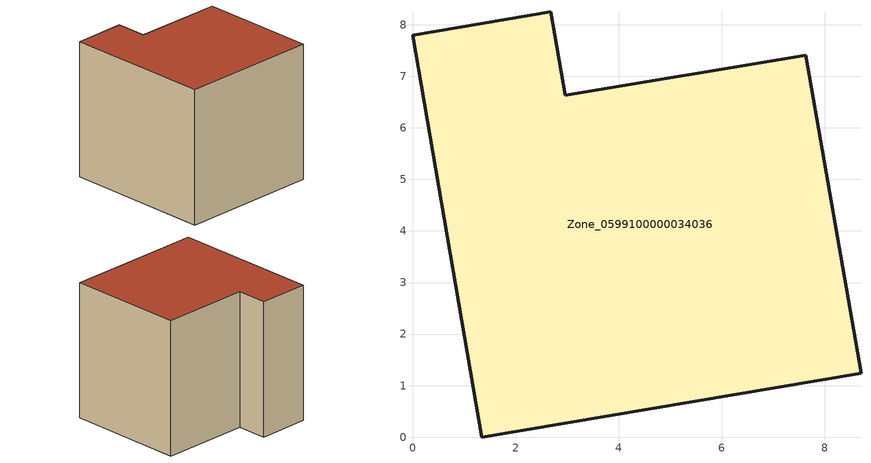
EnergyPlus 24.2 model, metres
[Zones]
Zone_0599100000034036
 floor ground (C_G): 1.34,0 0,7.8 2.68,8.25 2.96,6.63 7.63,7.41 8.7,1.24 z0
 wall outside (C_F): 1.34,0 8.7,1.24 7.63,7.41 2.96,6.63 2.68,8.25 0,7.8 1.34,0 z0:7.26
 roof outside (C_R): 0,7.8 1.34,0 8.7,1.24 7.63,7.41 2.96,6.63 2.68,8.25 z7.26
[BUILDING]
Pand.0599100000034036: North Axis=0; Terrain=City; Loads Convergence Tolerance Value=0.04; Temperature Convergence Tolerance Value=0.4; Solar Distribution=FullExterior; Maximum Number of Warmup Days=25; Minimum Number of Warmup Days=1
[Site:Location]
Rotterdam.The.Hague.AP_ZH_NLD Design_Conditions: Latitude=51.96; Longitude=4.45; Time Zone=1; Elevation=-4.5
[SITE:GROUNDTEMPERATURE:BUILDINGSURFACE]
18, 18, 18, 18, 18, 18, 18, 18, 18, 18, 18, 18
[MATERIAL] Thermal Absorptance=0.9; Solar Absorptance=0.7; Visible Absorptance=0.7
Name | Roughness | Thickness | Conductivity | Density | Specific Heat
G.TI.1946 | MediumSmooth | 0.15 | 1 | 540 | 1210
F.TI.1946 | Rough | 0.3 | 0.857143 | 1920 | 840
R.TI.1946 | MediumRough | 0.2 | 0.1 | 1500 | 1000
[CONSTRUCTION]
C_G: G.TI.1946
C_F: F.TI.1946
C_R: R.TI.1946
[ZONE]
Zone_0599100000034036: Type=1; Multiplier=1; Ceiling Height=Autocalculate; Volume=Autocalculate; Floor Area=autocalculate; Part of Total Floor Area=Yes
[ZONEINFILTRATION:DESIGNFLOWRATE]
Infil_Zone_0599100000034036: Zone or ZoneList or Space or SpaceList=Zone_0599100000034036; Schedule=AlwaysOn; Design Flow Rate Calculation Method=Flow/Area; Flow Rate per Floor Area=0.003; Constant Term Coefficient=1; Temperature Term Coefficient=0; Velocity Term Coefficient=0; Velocity Squared Term Coefficient=0
[HVACTEMPLATE:ZONE:IDEALLOADSAIRSYSTEM]
Zone_0599100000034036: Maximum Heating Supply Air Temperature=50; Minimum Cooling Supply Air Temperature=13; Maximum Heating Supply Air Humidity Ratio=0.0156; Minimum Cooling Supply Air Humidity Ratio=0.0077; Heating Limit=NoLimit; Cooling Limit=NoLimit; Dehumidification Control Type=ConstantSensibleHeatRatio; Cooling Sensible Heat Ratio=0.7; Dehumidification Setpoint=60; Humidification Control Type=None; Humidification Setpoint=30; Outdoor Air Method=None; Outdoor Air Flow Rate per Person=0.00944; Outdoor Air Flow Rate per Zone Floor Area=0; Outdoor Air Flow Rate per Zone=0; Demand Controlled Ventilation Type=None; Outdoor Air Economizer Type=NoEconomizer; Heat Recovery Type=None; Sensible Heat Recovery Effectiveness=0.7; Latent Heat Recovery Effectiveness=0.65
[ZONECONTROL:THERMOSTAT]
ThermostatControl_Zone_0599100000034036: Zone or ZoneList=Zone_0599100000034036; Control Type Schedule=DualSetpointControlType; Control 1=Thermostat_Zone_0599100000034036; Temperature Difference Between Cutout And Setpoint=0
[THERMOSTATSETPOINT:DUALSETPOINT]
Thermostat_Zone_0599100000034036: Heating Setpoint Temperature Schedule=HeatingSetpoint_Zone_0599100000034036; Cooling Setpoint Temperature Schedule=CoolingSetpoint_Zone_0599100000034036
[SCHEDULE:COMPACT]
HeatingSetpoint_Zone_0599100000034036: Through: 12/31, For: AllDays, Until: 24:00, 21
CoolingSetpoint_Zone_0599100000034036: Through: 12/31, For: AllDays, Until: 24:00, 24
DualSetpointControlType: Through: 12/31, For: AllDays, Until: 24:00, 4
AlwaysOn: Through: 12/31, For: AllDays, Until: 24:00, 1
